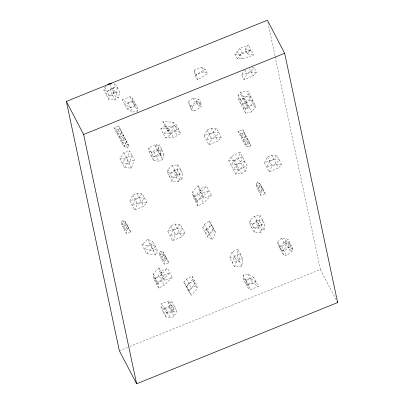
<?xml version="1.0" encoding="UTF-8"?>
<svg xmlns="http://www.w3.org/2000/svg" width="404" height="404" viewBox="0 0 404 404"><rect width="100%" height="100%" fill="white"/><g stroke="black" fill="none" stroke-linecap="round" stroke-linejoin="round"><path stroke-width="0.3" stroke-dasharray="2.02 1.52" d="M237.996 94.677L238.638 99.823L245.703 113.347L251.53 111.918L255.121 107.626L248.056 94.102L248.066 91.415L240.658 92.026L240.915 94.627L247.98 108.151L245.056 108.201L237.996 94.677L240.915 94.627M255.121 107.626L255.131 104.939L248.066 91.415M241.88 266.069L237.173 257.055L237.895 249.303L232.148 251.854L229.745 257.702L234.456 266.721L241.88 266.069L242.602 258.318L237.895 249.303M177.199 170.331L177.927 164.766L172.286 165.443L167.938 169.488L167.246 172.341L171.953 181.361L178.821 181.78L179.25 178.982L174.538 169.968L177.199 170.331L181.906 179.351L179.25 178.982M181.906 179.351L182.633 173.786L177.927 164.766M259.348 221.064L260.075 215.499L254.434 216.175L250.091 220.215L249.394 223.074L254.106 232.088L260.969 232.512L261.398 229.714L256.692 220.695L259.348 221.064L264.054 230.083L261.398 229.714M264.054 230.083L264.787 224.513L260.075 215.499M168.104 303.096L171.998 301.748L176.71 310.762L174.169 316.625L170.271 317.791L165.691 316.706L160.979 307.686L161.595 303.495L169.377 300.707L174.089 309.722L172.811 312.115L168.104 303.096L169.377 300.707M165.691 316.706L166.302 312.514L161.595 303.495M178.821 181.78L174.109 172.766L174.538 169.968M260.969 232.512L256.262 223.493L256.692 220.695M113.67 88.779L114.973 83.088L119.685 92.107L118.377 97.798L115.857 97.253L111.15 88.239L113.67 88.779L118.377 97.798M171.953 181.361L172.649 178.502L176.992 174.462L182.633 173.786M254.106 232.088L254.798 229.235L259.141 225.195L264.787 224.513M106.227 86.168L104.838 87.34L103.863 90.238L108.57 99.258L115.14 100.116L110.433 91.097L111.15 88.239M115.14 100.116L115.857 97.253M160.282 155.575L161.14 153.212L156.429 144.193L148.798 147.682L149.005 151.636L153.712 160.656L158.757 161.135L162.63 159.6L157.919 150.581L159.403 144.854L155.575 146.561L160.282 155.575L164.11 153.874L159.403 144.854M162.63 159.6L164.11 153.874M245.395 171.377L238.335 157.853L239.966 152.101L231.164 156.782L228.669 160.6L235.734 174.129L241.345 173.533L245.395 171.377L247.031 165.625L239.966 152.101M108.57 99.258L109.55 96.354L114.17 92.455L119.685 92.107M155.575 146.561L156.429 144.193M131.335 168.165L126.624 159.146L129.714 150.95L123.861 152.656L119.902 158.504L124.609 167.524L131.335 168.165L134.421 159.964L129.714 150.95M234.456 266.721L236.86 260.873L242.602 258.318M155.732 255.03L151.025 246.016L152.924 241.622L147.692 239.259L141.9 244.647L146.607 253.667L155.732 255.03L157.631 250.637L152.924 241.622M160.979 307.686L165.559 308.777L169.463 307.606L171.998 301.748M129.856 200.98L132.805 195.102L137.022 193.395L142.253 193.577L146.965 202.596L143.733 206.292L134.567 209.999L129.856 200.98L139.026 197.278L142.253 193.577M134.567 209.999L137.512 204.116L141.733 202.414L146.965 202.596M204.151 135.769L207.101 129.886L211.317 128.184L216.554 128.366L221.261 137.38L218.029 141.082L208.863 144.784L204.151 135.769L213.322 132.063L216.554 128.366M251.737 67.645L254.066 67.726L256.419 72.235L253.187 75.937L244.021 79.638L241.668 75.129L244.344 69.786M208.863 144.784L211.812 138.905L216.029 137.198L221.261 137.38M167.862 231.649L170.806 225.765L175.028 224.063L180.26 224.245L184.966 233.26L181.734 236.961L172.569 240.663L167.862 231.649L177.028 227.942L180.26 224.245M244.021 79.638L246.965 73.76L251.187 72.053L256.419 72.235M172.569 240.663L175.518 234.785L179.735 233.083L184.966 233.26M264.479 162.827L267.428 156.949L271.645 155.242L276.876 155.424L281.588 164.443L278.356 168.14L269.19 171.846L264.479 162.827L273.649 159.126L276.876 155.424M269.19 171.846L272.134 165.968L276.356 164.261L281.588 164.443M202.717 227.765L204.328 224.558L209.211 220.826L215.706 232.568L212.211 239.537L207.424 236.784L202.717 227.765L207.499 230.522L212.211 239.537M207.499 230.522L210.999 223.548M207.424 236.784L209.035 233.573L213.923 229.846L209.211 220.826M235.734 174.129L238.224 170.311L247.031 165.625M124.609 167.524L128.568 161.676L134.421 159.964M245.016 49.359L248.389 45.021L250.743 49.53L247.369 53.863L245.016 49.359L251.394 50.47L253.747 54.979L242.526 58.858L237.264 58.721L234.911 54.212L239.764 48.505L248.389 45.021M113.852 127.73L115.943 129.346L118.246 129.866L119.443 128.437L118.695 126.033L113.852 127.73L123.27 145.763L125.361 147.384L127.664 147.899L128.861 146.47L128.113 144.066L118.695 126.033M238.638 99.823L244.465 98.389L248.056 94.102M237.946 131.33L240.037 132.946L242.339 133.461L243.536 132.032L242.789 129.633L237.946 131.33L245.011 144.854L247.097 146.475L249.404 146.99L250.601 145.561L249.854 143.157L242.789 129.633M237.264 58.721L242.122 53.015L250.743 49.53M183.876 282.224L186.527 279.114L192.122 276.2L196.834 285.219L197.208 288.587L191.44 295.349L188.582 291.244L183.876 282.224L186.734 286.33L191.44 295.349M186.734 286.33L192.496 279.568L192.122 276.2M188.582 291.244L191.238 288.128L196.834 285.219M241.668 75.129L250.833 71.427L254.066 67.726M211.348 195.177L203.475 203.131L197.859 206.015L193.152 196.995L192.597 191.819L198.147 185.492L202.853 194.511L203.606 198.268L211.348 195.177L206.636 186.163L198.899 189.249L203.606 198.268M197.859 206.015L197.303 200.838L202.853 194.511M172.139 277.346L164.266 285.3L158.651 288.183L153.944 279.164L153.389 273.988L158.939 267.66L163.645 276.679L164.398 280.437L172.139 277.346L167.428 268.332L159.691 271.417L164.398 280.437M158.651 288.183L158.095 283.007L163.645 276.679M193.152 196.995L198.763 194.112L206.636 186.163M153.944 279.164L159.555 276.28L167.428 268.332M285.179 241.092L288.325 241.703L293.031 250.722L286.386 255.591L283.406 254.783L278.699 245.763L277.477 242.208L281.644 238.092L288.012 239.229L292.718 248.243L289.89 250.106L285.179 241.092L288.012 239.229M283.406 254.783L282.184 251.227L286.355 247.112L292.718 248.243M121.503 221.806L122.952 220.458L124.907 221.341L126.386 223.367L131.093 232.381L126.275 233.487L121.569 224.467L121.503 221.806L126.215 230.82L126.275 233.487M126.215 230.82L127.664 229.477L129.618 230.361L131.093 232.381M146.607 253.667L152.399 248.278L157.631 250.637M159.509 252.47L160.959 251.126L162.913 252.01L164.393 254.03L169.099 263.049L164.282 264.15L159.57 255.136L159.509 252.47L164.216 261.489L164.282 264.15M164.216 261.489L165.665 260.141L167.62 261.024L169.099 263.049M256.126 183.653L257.575 182.305L259.535 183.189L261.009 185.214L265.721 194.233L260.898 195.334L256.192 186.315L256.126 183.653L260.838 192.673L260.898 195.334M260.838 192.673L262.287 191.324L264.241 192.208L265.721 194.233M196.066 101.182L199.031 102.01L201.384 106.52L194.45 111.13L191.668 110.11L189.314 105.606L188.522 101.864L192.986 97.879L198.995 99.44L201.349 103.944L198.42 105.691L196.066 101.182L198.995 99.44M191.668 110.11L190.875 106.373L195.339 102.389L201.349 103.944M278.699 245.763L281.679 246.576L288.325 241.703M189.314 105.606L192.097 106.621L199.031 102.01M160.792 128.911L166.105 125.573L170.811 134.593L165.499 137.926L160.792 128.911L168.847 128.674L176.109 124.452L180.815 133.472L173.558 137.688L165.499 137.926M195.071 75.306L205.252 69.326L207.606 73.836L197.425 79.815L195.071 75.306L194.011 70.321L201.742 67.195L205.252 69.326M228.669 160.6L234.28 160.009L238.335 157.853M153.712 160.656L153.51 156.696L161.14 153.212M122.291 99.828L130.022 96.702L132.633 98.207L137.34 107.222L137.683 111.135L132.669 112.115L126.997 108.848L122.291 99.828L127.962 103.096L132.669 112.115M197.425 79.815L196.364 74.826L204.096 71.705L207.606 73.836M126.997 108.848L134.729 105.722L137.34 107.222M243.42 279.018L246.031 280.522L253.762 277.397L258.469 286.411L250.738 289.537L248.127 288.032L243.42 279.018L243.077 275.109L248.091 274.129L253.762 277.397M119.347 350.738L127.528 347.43M129.866 346.486L320.377 269.508L275.124 56.61M149.005 151.636L154.05 152.116L157.919 150.581M166.302 312.514L174.089 309.722M123.27 145.763L128.113 144.066M245.011 144.854L249.854 143.157M172.811 312.115L176.71 310.762M234.911 54.212L240.168 54.348L251.394 50.47M256.192 186.315L261.009 185.214M121.569 224.467L126.386 223.367M159.57 255.136L164.393 254.03M127.962 103.096L132.977 102.116L137.683 111.135M243.077 275.109L247.783 284.123L252.798 283.143L258.469 286.411M229.745 257.702L237.173 257.055M240.658 92.026L247.723 105.555L255.131 104.939M170.811 134.593L167.539 130.739L162.827 121.72L172.836 122.129L176.109 124.452M167.539 130.739L177.548 131.148L180.815 133.472M167.246 172.341L174.109 172.766M249.394 223.074L256.262 223.493M119.902 158.504L126.624 159.146M103.863 90.238L110.433 91.097M141.9 244.647L151.025 246.016M247.369 53.863L253.747 54.979M289.89 250.106L293.031 250.722M198.42 105.691L201.384 106.52M162.827 121.72L166.105 125.573M213.923 229.846L215.706 232.568M239.764 48.505L242.122 53.015M249.354 68.549L251.187 72.053M250.833 71.427L253.187 75.937M240.168 54.348L242.526 58.858M237.34 51.358L239.693 55.868M245.137 70.251L246.965 73.76M244.465 98.389L251.53 111.918M271.645 155.242L278.356 168.14M267.428 156.949L272.134 165.968M320.377 269.508L336.204 299.819M243.536 132.032L250.601 145.561M242.339 133.461L249.404 146.99M240.037 132.946L247.097 146.475M201.742 67.195L204.096 71.705M259.535 183.189L264.241 192.208M257.575 182.305L262.287 191.324M194.011 70.321L196.364 74.826M281.644 238.092L286.355 247.112M281.679 246.576L286.386 255.591M277.477 242.208L282.184 251.227M234.28 160.009L241.345 173.533M231.164 156.782L238.224 170.311M211.317 128.184L218.029 141.082M192.986 97.879L195.339 102.389M254.434 216.175L259.141 225.195M207.101 129.886L211.812 138.905M192.097 106.621L194.45 111.13M188.522 101.864L190.875 106.373M250.091 220.215L254.798 229.235M172.836 122.129L177.548 131.148M172.478 126.563L177.189 135.582M248.091 274.129L252.798 283.143M168.847 128.674L173.558 137.688M232.148 251.854L236.86 260.873M246.031 280.522L250.738 289.537M198.763 194.112L203.475 203.131M192.597 191.819L197.303 200.838M192.875 194.41L197.581 203.424M204.328 224.558L209.035 233.573M172.286 165.443L176.992 174.462M130.022 96.702L134.729 105.722M167.938 169.488L172.649 178.502M154.05 152.116L158.757 161.135M148.798 147.682L153.51 156.696M109.989 84.441L114.17 92.455M104.838 87.34L109.55 96.354M175.028 224.063L181.734 236.961M170.806 225.765L175.518 234.785M119.443 128.437L128.861 146.47M118.246 129.866L127.664 147.899M115.943 129.346L125.361 147.384M192.496 279.568L197.208 288.587M123.861 152.656L128.568 161.676M186.527 279.114L191.238 288.128M137.022 193.395L143.733 206.292M162.913 252.01L167.62 261.024M132.805 195.102L137.512 204.116M160.959 251.126L165.665 260.141M147.692 239.259L152.399 248.278M159.555 276.28L164.266 285.3M153.389 273.988L158.095 283.007M124.907 221.341L129.618 230.361M153.666 276.578L158.373 285.593M169.463 307.606L174.169 316.625M122.952 220.458L127.664 229.477M165.559 308.777L170.271 317.791M267.913 22.669L274.993 55.989M198.147 185.492L198.899 189.249M158.939 267.66L159.691 271.417M245.056 108.201L245.703 113.347M247.723 105.555L247.98 108.151M247.783 284.123L248.127 288.032M132.633 98.207L132.977 102.116M250.419 95.925L250.409 98.611L246.824 102.899L240.996 104.333L240.35 99.187L243.269 99.132L243.011 96.536L250.419 95.925M252.778 100.434L252.768 103.116L249.177 107.408L243.349 108.838L242.703 103.692L245.622 103.641L245.364 101.045L252.778 100.434M240.249 253.813L239.527 261.565L232.103 262.211L234.502 256.363L240.249 253.813M180.28 169.276L179.553 174.841L176.896 174.472L176.467 177.275L169.599 176.851L170.296 173.998L174.639 169.953L180.28 169.276M262.428 220.008L261.701 225.573L259.045 225.205L258.616 228.002L251.748 227.578L252.444 224.725L256.787 220.685L262.428 220.008M163.948 308.005L163.332 312.196L167.912 313.282L171.816 312.115L174.356 306.257L170.458 307.606L171.735 305.217L163.948 308.005M117.332 87.597L116.024 93.289L113.504 92.748L112.787 95.607L106.217 94.748L107.196 91.849L111.817 87.951L117.332 87.597M161.757 149.364L160.272 155.091L156.404 156.626L151.359 156.146L151.152 152.187L158.787 148.702L157.929 151.066L161.757 149.364M242.319 156.611L240.688 162.363L236.638 164.514L231.022 165.11L233.517 161.292L242.319 156.611M244.678 161.115L243.041 166.867L238.991 169.023L233.381 169.619L235.87 165.802L244.678 161.115M132.068 155.459L128.982 163.655L122.255 163.014L126.215 157.166L132.068 155.459M155.277 246.127L153.379 250.525L144.253 249.157L150.046 243.769L155.277 246.127M135.158 199.611L132.209 205.49L141.38 201.788L144.612 198.086L139.375 197.904L135.158 199.611M209.454 134.396L206.51 140.274L215.675 136.572L218.907 132.871L213.676 132.694L209.454 134.396M173.159 230.275L170.215 236.158L179.381 232.452L182.613 228.755L177.381 228.573L173.159 230.275M269.781 161.459L266.837 167.337L276.003 163.635L279.235 159.934L273.998 159.752L269.781 161.459M206.681 229.063L205.07 232.275L209.858 235.027L213.352 228.058L211.57 225.336L206.681 229.063M121.796 132.941L120.599 134.37L118.296 133.855L116.206 132.239L121.048 130.542L121.796 132.941M124.154 137.451L122.957 138.88L120.65 138.365L118.564 136.749L123.407 135.052L124.154 137.451M126.508 141.961L125.311 143.39L123.003 142.875L120.917 141.254L125.76 139.557L126.508 141.961M245.89 136.542L244.693 137.971L242.39 137.456L240.299 135.84L245.147 134.143L245.89 136.542M248.248 141.052L247.051 142.481L244.743 141.966L242.658 140.345L247.501 138.648L248.248 141.052M188.88 283.623L186.229 286.734L189.087 290.84L194.849 284.078L194.476 280.709L188.88 283.623M200.5 190.001L194.95 196.329L195.506 201.505L201.116 198.622L208.989 190.668L201.253 193.758L200.5 190.001M161.292 272.17L155.742 278.497L156.298 283.674L161.908 280.79L169.786 272.836L162.044 275.927L161.292 272.17M284.002 242.602L279.831 246.718L281.053 250.273L284.032 251.086L290.678 246.213L287.532 245.597L290.365 243.733L284.002 242.602M125.306 224.967L123.861 226.316L123.922 228.977L128.74 227.876L127.265 225.851L125.306 224.967M163.312 255.631L161.863 256.979L161.928 259.641L166.746 258.54L165.266 256.515L163.312 255.631M259.929 186.815L258.484 188.163L258.545 190.824L263.363 189.723L261.888 187.698L259.929 186.815M168.458 130.083L163.145 133.416L171.205 133.184L178.462 128.962L175.19 126.639L165.18 126.23L168.458 130.083M132.376 101.212L124.644 104.338L130.315 107.605L135.33 106.626L134.987 102.717L132.376 101.212M256.116 281.906L248.384 285.027L245.773 283.527L245.43 279.619L250.445 278.639L256.116 281.906"/><path stroke-width="0.61" d="M107.615 85.002L109.464 83.441L111.913 83.285M66.357 101.429L267.387 20.2L284.653 53.262L337.643 302.571L136.613 383.8L119.347 350.738L66.357 101.429L83.623 134.492L136.613 383.8M83.623 134.492L284.653 53.262M337.067 301.47L337.643 302.571M109.464 83.441L109.989 84.441"/></g></svg>
